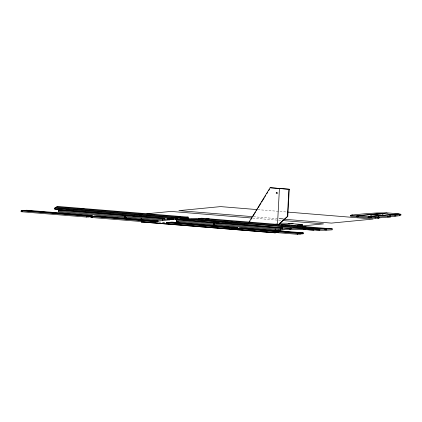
<?xml version="1.0" encoding="UTF-8"?>
<svg xmlns="http://www.w3.org/2000/svg" width="422" height="422" viewBox="0 0 422 422"><rect width="100%" height="100%" fill="white"/><g stroke="black" fill="none" stroke-linecap="round" stroke-linejoin="round"><path stroke-width="0.32" stroke-dasharray="2.11 1.58" d="M370.21 215.436L372.146 215.246M381.841 214.307L383.134 214.181M370.432 215.568L372.368 215.378M382.063 214.439L383.355 214.313M386.584 214.001L387.876 213.875M275.751 223.222L277.059 223.217M387.011 213.806L389.137 213.975M257.921 209.655L286.728 212.008M253.506 216.739L277.069 218.659M252.81 218.111L281.616 220.463M158.941 221.845L165.471 222.378M158.461 222.357L161.726 222.626M162.38 222.679L165.646 222.948"/><path stroke-width="0.63" d="M92.276 215.589L89.875 215.821L24.334 210.472L26.728 210.235L92.276 215.589L92.223 216.533L86.647 217.072L21.1 211.717L21.153 210.778L23.5 210.552L89.047 215.906L88.995 216.845L87.032 216.681M58.653 210.114L58.552 211.997L126.347 217.399L125.608 217.472L125.714 215.589L126.447 215.521L58.653 210.114L60.631 209.924L164.87 218.438L164.817 219.377M86.647 217.072L86.695 216.133L89.047 215.906M89.875 215.821L89.828 216.766L88.514 216.655M158.16 220.959L155.686 221.197L94.185 216.175L96.659 215.932L158.16 220.959L158.113 221.898L152.421 222.452L90.915 217.43L90.967 216.486L93.357 216.254L154.858 221.281L154.805 222.22M124.453 217.377L124.559 215.5M125.192 217.309L125.292 215.426M141.191 219.44L141.259 218.185M152.421 222.452L152.469 221.508L154.858 221.281M155.639 222.141L155.686 221.197M125.608 217.472L162.786 220.511L162.892 218.628L164.87 218.438M237.391 227.442L234.991 227.674L169.449 222.32L171.844 222.088L237.391 227.442L237.338 228.381L231.762 228.924L166.215 223.57L166.268 222.631L168.615 222.405L234.163 227.753L234.11 228.698L232.147 228.534M188.212 217.103L172.123 218.67L169.233 218.432L169.185 219.371L172.07 219.609L188.159 218.047L188.212 217.103L57.598 206.437L54.702 208.104L54.649 209.043L64.682 210.388M162.786 220.511L169.844 219.825L169.892 218.886L167.006 218.649L169.233 218.432M172.07 219.609L172.123 218.67M185.543 220.706L185.59 219.767L201.679 218.206L332.293 228.872L332.241 229.816C314.981 231.435 297.679 227.764 280.498 230.122L214.592 224.741L214.698 222.858L215.431 222.79L214.276 222.695L214.176 224.573L213.437 224.646L176.259 221.608L176.364 219.73L178.342 219.535L282.576 228.049L282.529 228.988M180.732 218.765L180.785 217.826L55.198 207.571M184.815 218.369L184.868 217.43L56.516 206.949M213.437 224.646L213.543 222.763L214.276 222.695M231.762 228.924L231.81 227.985L234.163 227.753M234.991 227.674L234.943 228.613L233.63 228.508M303.276 232.812L300.802 233.049L239.3 228.028L241.774 227.785L303.276 232.812L303.228 233.751L297.536 234.305L236.03 229.278L236.083 228.339L238.472 228.107L299.973 233.129L299.921 234.073M275.207 230.386L275.276 229.13M275.582 230.349L275.65 229.099M277.476 224.694L279.438 188.497L279.807 188.46M278.604 231.303L278.673 230.048M278.979 231.267L279.047 230.016M280.498 230.122L280.598 228.239L282.576 228.049M278.388 224.504L287.408 216.433L288.88 189.267L289.255 189.23L287.783 216.402L278.288 224.889M297.536 234.305L297.584 233.361L299.973 233.129M300.754 233.988L300.802 233.049M297.067 225.96L302.316 225.453L302.368 224.515L286.2 223.191L279.67 223.212M350.55 215.31L356.69 215.811L387.064 212.862L377.025 212.941L364.044 213.848L351.663 215.046L352.534 215.12L350.55 215.31L350.503 216.249L375.121 218.264L378.961 218.042L379.009 217.103L378.144 217.035L390.397 216.001L390.345 216.94L378.719 217.91M356.69 215.811L356.637 216.75L357.93 216.628M357.555 215.885L368.221 216.755L398.611 213.806L387.929 212.936L357.555 215.885L357.503 216.824L358.795 216.697M357.719 216.839L357.772 215.9M368.221 216.755L368.169 217.694L369.466 217.567M390.345 216.94L389.48 216.866L399.502 215.721L400.847 215.294L400.9 214.355L399.476 213.875L369.086 216.824L369.039 217.763L371.624 217.515M375.121 218.264L375.174 217.319L379.009 217.103M376.503 215.521L376.556 214.576L381.171 214.956L377.337 215.325L372.716 214.951L376.556 214.576M377.104 218.068L377.157 217.13M377.97 218.142L378.022 217.198M387.501 217.061L387.549 216.122M388.367 217.13L388.414 216.191M395.05 216.328L395.097 215.389L400.9 214.355M399.502 215.721L399.555 214.782M249.017 222.104L270.112 187.732L289.255 189.23M249.391 222.067L250.072 220.959M251.09 219.298L252.113 217.636M252.794 216.523L255.516 212.092M256.196 210.979L257.557 208.763M258.238 207.656L260.96 203.219M261.64 202.112L264.362 197.675M265.042 196.568L265.723 195.46M266.741 193.793L267.764 192.131M268.782 190.47L269.463 189.362M55.15 208.51L54.649 209.043L58.579 209.365M21.1 211.717L22.276 211.607M65.41 210.393L69.124 210.035L173.358 218.549L173.31 219.487L170.029 219.218M80.634 208.916L83.973 208.595M90.915 217.43L92.708 217.256M146.851 213.759L170.979 211.427L251.501 218M125.239 216.365L58.6 211.053M139.234 215.009L142.451 214.698M133.162 216.296L134.644 216.154L133.13 216.027M146.587 215.61L149.805 215.294M124.938 218.686L127.412 218.448M177.361 216.818L180.7 216.491M169.892 218.886L162.839 219.567L125.661 216.533M143.285 221.735L141.053 221.951L275.445 232.86L141.428 221.914M176.259 221.608L178.184 221.423M205.846 219.145L209.191 218.818M166.215 223.57L167.392 223.46M222.014 221.772L225.232 221.455M215.985 222.969L218.997 223.038M287.408 216.433L287.783 216.402M214.223 223.634L176.312 220.669M229.373 222.368L232.591 222.056M236.03 229.278L237.227 229.162M281.337 224.905L293.142 223.76M395.097 215.389L389.532 215.927L390.397 216.001M291.217 225.596L302.368 224.515M297.431 226.403L323.51 223.882L282.271 220.516M302.579 227.041L305.918 226.719M303.961 227.052L305.939 226.862M270.054 230.539L272.528 230.296M270.702 232.538L272.928 232.322M332.293 228.872C283.653 230.718 235.312 222.009 186.83 219.646M270.112 187.732L288.88 189.267M369.086 216.824L375.174 217.319M378.096 217.974L378.961 218.042M256.613 209.549L220.606 206.606L178.875 210.641L252.847 216.681M287.382 212.06L373.138 219.065L331.407 223.101L284.27 219.25M279.258 218.57L283.299 218.897M301.086 225.353L302.316 225.453M198.34 218.533L326.691 229.014L326.639 229.953L324.682 229.795M186.909 217.942L188.159 218.047M184.667 218.211L319.839 229.183L319.792 230.122L315.851 229.8M191.039 219.24L313.905 229.273L313.852 230.212L308.614 229.784M180.173 218.533L191.34 219.445M175.578 218.923L177.514 219.081L177.567 218.137L54.702 208.104L69.124 210.035M185.59 219.767L188.481 220.004L183.364 219.983M303.371 229.357L305.338 229.521M175.52 219.097L187.347 220.062M125.714 215.589L162.892 218.628M176.364 219.73L213.543 222.763M214.698 222.858L280.598 228.239M289.049 228.94L291.016 229.099L291.069 228.16L280.546 229.183L214.645 223.797M167.534 219.635L169.844 219.825M21.153 210.778L86.695 216.133M90.261 216.37L152.469 221.508M156.151 221.74L158.113 221.898M166.268 222.631L231.81 227.985M236.083 228.339L297.584 233.361M301.266 233.588L303.228 233.751M276.283 232.306L278.91 232.522L275.255 232.29M288.5 223.707L289.714 223.792L288.5 223.707M276.331 192.664A0.628 0.58 84.5 0 0 276.721 193.672A0.628 0.58 84.5 0 0 277.328 192.812A0.628 0.58 84.5 0 0 276.331 192.664"/></g></svg>
